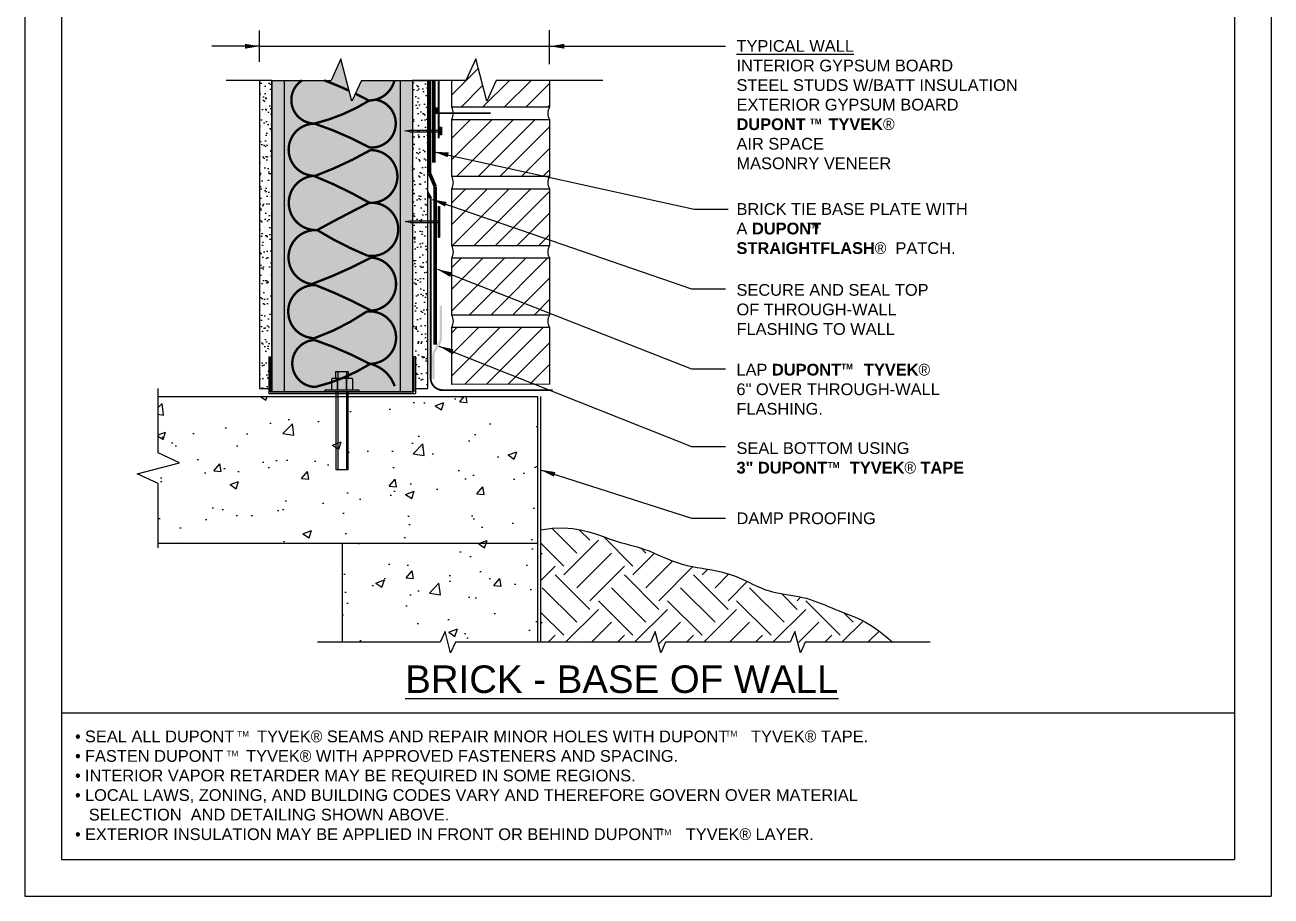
# Model space of a CAD drawing. Extents: x 27.5 to 78.5, y 3.2 to 69.2.
# Drawn here: x 27.5 to 78.5, y 3.2 to 38.8 of the extents above; entities that cross this region are included whole.
import ezdxf

# ---------------------------------------------------------------- set-up
doc = ezdxf.new("R2010")
doc.units = 0
doc.header["$LTSCALE"] = 1.5
doc.header["$MEASUREMENT"] = 0
doc.linetypes.add('DASHED', pattern=[0.75, 0.5, -0.25])
doc.layers.get('0').update_dxf_attribs({"linetype": 'CONTINUOUS'})
doc.layers.get('DEFPOINTS').update_dxf_attribs({"linetype": 'CONTINUOUS'})
for name, color, linetype in [('8X11-TTB$0$B', 5, 'CONTINUOUS'), ('BRICK', 13, 'CONTINUOUS'), ('FLASHING', 124, 'CONTINUOUS'), ('INSULATION', 40, 'CONTINUOUS'), ('SEALANT', 252, 'CONTINUOUS'), ('STRAIGHTFLASH', 252, 'CONTINUOUS'), ('STRUCTURE', 252, 'CONTINUOUS'), ('STRUCTURE_SHADING', 254, 'CONTINUOUS'), ('TEXT', 7, 'CONTINUOUS'), ('TYVEK', 160, 'DASHED'), ('TYVEK_TAPE', 130, 'CONTINUOUS')]:
    doc.layers.add(name, color=color, linetype=linetype)
doc.styles.add('DETAILS', font='sanss___.ttf', dxfattribs={"height": 1})
doc.dimstyles.new('TYVEKDETAILS', dxfattribs={"dimscale": 6, "dimtxt": 1.5, "dimasz": 0.1, "dimexe": 0.75, "dimexo": 0.75, "dimgap": 0.75, "dimtad": 0, "dimtih": 1, "dimtoh": 1, "dimdec": 4, "dimzin": 0, "dimtxsty": 'DETAILS', "dimcen": 0.0625, "dimazin": 3, "dimtfac": 1, "dimtdec": 4, "dimtofl": 0, "dimtmove": 0, "dimatfit": 3, "dimtolj": 1, "dimtzin": 0})

# ---------------------------------------------------------------- blocks, each defined once
blk = doc.blocks.new('BRK-SYM')
at = {"linetype": 'CONTINUOUS'}
for points in [[(-0.0788, 0.0011), (-0.0283, 0.1105)], [(-0.0283, 0.1105), (0.0283, -0.1105)], [(-0.4156, 0.0011), (-0.0788, 0.0011)], [(0.0283, -0.1105), (0.0798, 0.0011)], [(0.0798, 0.0011), (0.4167, 0.0011)]]:
    blk.add_lwpolyline(points, dxfattribs=at)

msp = doc.modelspace()

# ---------------------------------------------------------------- hatches: boundary and pattern name
at = {"layer": 'BRICK'}
h = msp.add_hatch(dxfattribs=at)
h.set_pattern_fill('_USER', color=256, scale=0.625, angle=45, style=0, pattern_type=0)
h.set_pattern_definition([(45, (76.09, 9.6043), (-0.441942, 0.441942), [])])
h.paths.add_polyline_path([(48.986, 26.45), (44.997, 26.45), (44.999, 24.114), (48.987, 24.117)])
h.paths.add_polyline_path([(48.986, 29.283), (44.995, 29.283), (44.997, 26.948), (48.987, 26.95)])
h.paths.add_polyline_path([(48.986, 32.117), (44.993, 32.117), (44.995, 29.781), (48.987, 29.783)])
h.paths.add_polyline_path([(48.986, 34.95), (44.991, 34.95), (44.993, 32.614), (48.987, 32.617)])
h.paths.add_polyline_path([(48.987, 36.55), (46.811, 36.55), (46.416, 35.694), (45.972, 37.424), (45.569, 36.55), (44.99, 36.55), (44.991, 35.448), (48.987, 35.45)])
at = {"layer": 'SEALANT', "linetype": 'CONTINUOUS'}
msp.add_hatch(color=256, dxfattribs=at).paths.add_polyline_path([(43.997, 32.025), (43.997, 31.749), (44.161, 31.749)])
at = {"layer": 'STRUCTURE'}
h = msp.add_hatch(dxfattribs=at)
h.set_pattern_fill('AR-SAND', color=256, scale=0.25, style=0)
h.set_pattern_definition([(37.5, (77.59, 10.8931), (-0.0157483, 0.481706), [0, -0.38, 0, -0.425, 0, -0.40625]), (7.5, (77.59, 10.8931), (0.442444, 0.7055365), [0, -0.205, 0, -0.3425, 0, -0.13125]), (327.5, (77.2825, 10.8931), (0.7785355, 0.0014148), [0, -0.125, 0, -0.45, 0, -0.5875]), (317.5, (77.2825, 10.8931), (0.751532, 0.219419), [0, -0.0625, 0, -0.295, 0, -0.3375])])
h.paths.add_polyline_path([(37.624, 36.55), (37.124, 36.55), (37.124, 23.943), (37.499, 23.943), (37.499, 25.239), (37.561, 25.239), (37.561, 23.802), (37.624, 23.802)])
h.paths.add_polyline_path([(43.999, 36.55), (43.374, 36.55), (43.374, 23.802), (43.436, 23.802), (43.436, 25.239), (43.499, 25.239), (43.499, 23.943), (43.999, 23.943)])
h = msp.add_hatch(dxfattribs=at)
h.set_pattern_fill('AR-CONC', color=256, scale=0.5, style=0)
h.set_pattern_definition([(50, (76.09, 9.6043), (3.5863, -0.31376), [0.375, -4.125]), (355, (76.09, 9.6043), (-0.69376, 3.76096), [0.3, -3.3]), (100.451, (76.389, 9.578), (2.89255, 3.4472), [0.3187, -3.5057]), (46.184, (76.09, 10.6043), (5.3362, -0.8276), [0.5625, -6.1875]), (96.636, (76.5347, 10.5353), (4.6733, 4.8706), [0.47805, -5.25856]), (351.184, (76.09, 10.6043), (4.6733, 4.8706), [0.45, -4.95]), (21, (76.59, 10.3543), (2.98454, -2.0131), [0.375, -4.125]), (326, (76.59, 10.3543), (1.21658, 3.62575), [0.3, -3.3]), (71.451, (76.8387, 10.1865), (4.20111, 1.61265), [0.3187, -3.5057]), (37.5, (76.09, 9.6043), (0.0608, 1.66447), [0, -3.26, 0, -3.35, 0, -3.3125]), (7.5, (76.09, 9.6043), (1.31535, 1.97206), [0, -1.91, 0, -3.185, 0, -1.2625]), (327.5, (74.975, 9.6043), (2.669112, -0.112774), [0, -1.25, 0, -3.9, 0, -5.175]), (317.5, (74.475, 9.6043), (2.91593, 0.50052), [0, -1.625, 0, -2.59, 0, -3.675])])
h.paths.add_polyline_path([(48.499, 23.614), (39.249, 23.614), (39.249, 20.634), (38.749, 20.634), (38.749, 23.614), (32.975, 23.614), (32.975, 21.306), (33.849, 20.903), (32.119, 20.459), (32.975, 20.064), (32.975, 17.614), (48.499, 17.614)])
h.paths.add_polyline_path([(48.499, 17.614), (40.499, 17.614), (40.499, 13.562), (44.514, 13.562), (44.715, 13.999), (44.937, 13.134), (45.135, 13.562), (48.499, 13.562)])
h = msp.add_hatch(dxfattribs=at)
h.set_pattern_fill('EARTH', color=256, scale=8, angle=45, style=0)
h.set_pattern_definition([(45, (76.09, 9.6043), (2e-16, 2.82843), [2, -2]), (45, (75.5597, 10.1346), (2e-16, 2.82843), [2, -2]), (45, (75.0293, 10.665), (2e-16, 2.82843), [2, -2]), (135, (75.0293, 11.0185), (-2.82843, 4e-16), [2, -2]), (135, (75.5597, 11.5489), (-2.82843, 4e-16), [2, -2]), (135, (76.09, 12.0792), (-2.82843, 4e-16), [2, -2])])
h.paths.add_polyline_path([(58.686, 15.52), (58.53, 15.545), (58.381, 15.571), (58.241, 15.599), (58.111, 15.629), (57.99, 15.662), (57.875, 15.699), (57.764, 15.74), (57.653, 15.784), (57.541, 15.832), (57.424, 15.886), (57.301, 15.944), (57.168, 16.006), (57.027, 16.072), (56.877, 16.14), (56.719, 16.208), (56.554, 16.274), (56.382, 16.337), (56.203, 16.395), (56.019, 16.445), (55.828, 16.488), (55.634, 16.525), (55.435, 16.558), (55.234, 16.59), (55.03, 16.623), (54.825, 16.661), (54.62, 16.706), (54.415, 16.759), (54.211, 16.824), (54.01, 16.897), (53.812, 16.976), (53.617, 17.059), (53.427, 17.141), (53.243, 17.221), (53.065, 17.296), (52.895, 17.361), (52.731, 17.417), (52.572, 17.465), (52.413, 17.509), (52.249, 17.551), (52.077, 17.597), (51.893, 17.649), (51.692, 17.711), (51.47, 17.786), (51.224, 17.876), (50.951, 17.973), (50.648, 18.068), (50.315, 18.15), (49.947, 18.21), (49.545, 18.239), (49.104, 18.226), (48.624, 18.162), (48.624, 13.562), (53.114, 13.562), (53.316, 13.999), (53.538, 13.134), (53.735, 13.562), (58.83, 13.562), (59.032, 13.999), (59.254, 13.134), (59.451, 13.562), (63.029, 13.562), (62.882, 13.688), (62.737, 13.81), (62.597, 13.924), (62.461, 14.03), (62.327, 14.128), (62.193, 14.22), (62.056, 14.306), (61.916, 14.386), (61.771, 14.46), (61.622, 14.53), (61.469, 14.596), (61.314, 14.66), (61.157, 14.721), (61.001, 14.782), (60.846, 14.842), (60.694, 14.903), (60.544, 14.965), (60.397, 15.028), (60.251, 15.09), (60.105, 15.151), (59.958, 15.209), (59.81, 15.264), (59.658, 15.315), (59.502, 15.361), (59.341, 15.4), (59.177, 15.435), (59.012, 15.466), (58.848, 15.493)])
at = {"layer": 'STRUCTURE_SHADING'}
msp.add_hatch(color=256, dxfattribs=at).paths.add_polyline_path([(41.293, 36.55), (43.374, 36.55), (43.374, 23.802), (37.624, 23.802), (37.624, 36.55), (40.051, 36.55), (40.454, 37.424), (40.898, 35.694)])
at = {"layer": 'TYVEK_TAPE'}
msp.add_hatch(color=256, dxfattribs=at).paths.add_polyline_path([(44.594, 27.329), (44.494, 27.329), (44.494, 25.987), (44.465, 25.874), (44.355, 25.691), (44.228, 25.482), (44.202, 25.406), (44.183, 25.27), (44.188, 24.326), (44.288, 24.326), (44.283, 25.263), (44.3, 25.382), (44.319, 25.439), (44.44, 25.639), (44.551, 25.823), (44.562, 25.849), (44.591, 25.962), (44.594, 25.987)])

# ---------------------------------------------------------------- linework, layer by layer
at = {"layer": '8X11-TTB$0$B', "color": 7}
for p, q in [((29.018, 67.679), (29.018, 4.679)), ((77.018, 67.679), (77.018, 4.679)), ((29.018, 10.679), (77.018, 10.679)), ((29.018, 4.679), (77.018, 4.679))]:
    msp.add_line(p, q, dxfattribs=at)
at = {"layer": 'BRICK'}
for points in [[(48.987, 35.45), (44.991, 35.448), (44.989, 36.55)], [(48.987, 24.117), (44.991, 24.114), (44.986, 26.45), (48.986, 26.45), (48.987, 24.117)]]:
    msp.add_lwpolyline(points, dxfattribs=at)
for points in [[(48.987, 36.55), (48.987, 35.45, 0.270406), (48.986, 34.95), (48.986, 34.95)], [(48.987, 32.617), (44.991, 32.614), (44.986, 34.95), (48.986, 34.95), (48.987, 32.617, 0.270406), (48.986, 32.117, 0.907431), (48.986, 32.117, -0.193127)], [(48.987, 29.783), (44.991, 29.781), (44.986, 32.117), (48.986, 32.117), (48.987, 29.783, 0.270406), (48.986, 29.283, 0.907431), (48.986, 29.283, -0.193127)], [(48.987, 26.95), (44.991, 26.948), (44.986, 29.283), (48.986, 29.283), (48.987, 26.95, 0.270406), (48.986, 26.45, 0.907431), (48.986, 26.45, -0.193127)]]:
    msp.add_lwpolyline(points, format="xyb", dxfattribs=at)
for centre in [(44.556, 35.199), (44.556, 32.365), (44.556, 29.532), (44.556, 26.699)]:
    msp.add_arc(centre, 0.496, 329.9149, 30.4399, dxfattribs=at)
at = {"layer": 'DEFPOINTS'}
for p, q in [((27.518, 69.179), (27.518, 3.179)), ((78.518, 69.179), (78.518, 3.179)), ((27.518, 3.179), (78.518, 3.179))]:
    msp.add_line(p, q, dxfattribs=at)
at = {"layer": 'FLASHING', "const_width": 0.075}
for points in [[(44.449, 36.55), (44.449, 34.172)], [(44.368, 35.452), (44.368, 35.209), (46.573, 35.209)]]:
    msp.add_lwpolyline(points, dxfattribs=at)
at = {"layer": 'FLASHING'}
for points in [[(44.121, 31.749, 0.075, 0.075, 0), (44.121, 24.376, 0.075, 0.075, 0.414174), (44.621, 23.876, 0.075, 0.075, 0)], [(44.576, 23.876, 0.075, 0.075, 0), (49.111, 23.875, 0.1, 0.1, 0)]]:
    msp.add_lwpolyline(points, format="xyseb", dxfattribs=at)
at = {"layer": 'INSULATION', "const_width": 0.0975}
for points in [[(38.863, 36.55, 0.742064), (39.369, 34.781, 0.078497), (41.619, 35.728)], [(40.787, 36.126, 0.019876), (39.765, 36.55)], [(42.642, 36.55, -0.351664), (41.581, 35.728, 0.010886), (41.042, 36.005, 0.010886)], [(41.867, 35.762, -0.966493), (41.619, 33.806, 0.044094), (39.369, 34.781, 1.007041), (39.406, 32.645, 0.04039), (41.656, 33.694, -1.044572), (41.619, 31.54, 0.036839), (39.331, 32.645, 0.978351), (39.481, 30.425, -0.011745), (41.619, 31.54, -1.122527), (41.544, 29.376, -0.042055), (39.481, 30.425, 0.955215), (39.256, 28.214, 0.033771), (41.694, 29.301, -0.932497), (41.694, 27.128, 0.02843), (39.406, 28.177, 1.006035), (39.369, 26.003, 0.065918), (41.506, 27.09, -1.071863), (41.619, 24.954, 0.044094), (39.369, 25.928, 0.965713), (39.406, 24.007, 0.078497), (41.656, 24.954, -0.251961), (42.651, 24.041)]]:
    msp.add_lwpolyline(points, format="xyb", dxfattribs=at)
at = {"layer": 'SEALANT', "linetype": 'CONTINUOUS'}
for p, q in [((44.161, 31.749), (43.997, 32.025)), ((43.997, 32.025), (43.997, 31.749)), ((44.161, 31.749), (43.997, 31.749))]:
    msp.add_line(p, q, dxfattribs=at)
at = {"layer": 'STRAIGHTFLASH', "linetype": 'CONTINUOUS', "const_width": 0.15}
msp.add_lwpolyline([(44.254, 33.177), (44.254, 36.55)], dxfattribs=at)
at = {"layer": 'STRUCTURE'}
for p, q in [((37.624, 36.55), (35.76, 36.55)), ((37.124, 36.55), (37.124, 23.943)), ((37.624, 36.55), (37.624, 23.802)), ((38.124, 36.55), (38.124, 23.802)), ((42.874, 36.55), (42.874, 23.802)), ((43.374, 36.55), (43.374, 23.802)), ((43.374, 36.55), (43.999, 36.55)), ((43.999, 36.55), (43.999, 23.943)), ((51.175, 36.55), (46.811, 36.55)), ((43.069, 34.481), (43.277, 34.513)), ((43.277, 34.45), (43.069, 34.481)), ((43.277, 34.513), (44.502, 34.513)), ((43.277, 34.45), (44.502, 34.45)), ((44.502, 34.638), (44.564, 34.638)), ((44.502, 34.638), (44.502, 34.325)), ((44.564, 34.325), (44.502, 34.325)), ((44.533, 34.638), (44.533, 34.325)), ((44.564, 34.638), (44.564, 34.325)), ((44.427, 31.388), (44.489, 31.388)), ((44.427, 31.388), (44.427, 30.138)), ((44.458, 31.388), (44.458, 30.138)), ((44.489, 31.388), (44.489, 30.138)), ((43.084, 30.769), (43.291, 30.8)), ((43.291, 30.737), (43.084, 30.769)), ((43.291, 30.8), (44.427, 30.8)), ((43.291, 30.737), (44.427, 30.737)), ((44.427, 30.138), (44.489, 30.138)), ((37.499, 25.239), (37.499, 23.739)), ((37.499, 25.239), (37.561, 25.239)), ((37.561, 25.239), (37.561, 23.802)), ((43.436, 25.239), (43.436, 23.802)), ((43.499, 25.239), (43.436, 25.239)), ((43.499, 25.239), (43.499, 23.739)), ((40.324, 24.634), (40.324, 24.35)), ((40.674, 24.634), (40.674, 24.35)), ((32.975, 23.614), (48.499, 23.614)), ((37.124, 23.943), (37.499, 23.943)), ((37.499, 23.739), (43.499, 23.739)), ((37.561, 23.802), (43.436, 23.802)), ((40.249, 23.802), (40.249, 20.634)), ((40.749, 23.802), (40.249, 23.802)), ((40.324, 23.802), (40.324, 20.634)), ((40.674, 23.802), (40.674, 20.634)), ((40.749, 20.634), (40.749, 23.802)), ((43.499, 23.943), (43.999, 23.943)), ((48.499, 23.614), (48.499, 17.614)), ((48.624, 23.614), (48.624, 13.562)), ((40.249, 20.634), (40.749, 20.634)), ((32.975, 17.614), (48.499, 17.614)), ((40.499, 17.614), (40.499, 13.562)), ((48.499, 17.614), (48.499, 13.562)), ((44.514, 13.562), (39.499, 13.562)), ((53.114, 13.562), (45.135, 13.562)), ((58.83, 13.562), (53.735, 13.562)), ((64.566, 13.562), (59.451, 13.562))]:
    msp.add_line(p, q, dxfattribs=at)
for points in [[(40.454, 37.424), (40.051, 36.55)], [(40.898, 35.694), (40.454, 37.424)], [(45.972, 37.424), (45.569, 36.55), (44.811, 36.55)], [(46.416, 35.694), (45.972, 37.424)], [(41.293, 36.55), (43.374, 36.55), (43.374, 23.802), (37.624, 23.802), (37.624, 36.55), (40.051, 36.55)], [(41.293, 36.55), (40.898, 35.694)], [(44.811, 36.55), (43.374, 36.55)], [(46.811, 36.55), (46.416, 35.694)], [(48.624, 18.162), (49.104, 18.226), (49.545, 18.239), (49.947, 18.21), (50.315, 18.15), (50.648, 18.068), (50.951, 17.973), (51.224, 17.876), (51.47, 17.786), (51.692, 17.711), (51.893, 17.649), (52.077, 17.597), (52.249, 17.551), (52.413, 17.509), (52.572, 17.465), (52.731, 17.417), (52.895, 17.361), (53.065, 17.296), (53.243, 17.221), (53.427, 17.141), (53.617, 17.059), (53.812, 16.976), (54.01, 16.897), (54.211, 16.824), (54.415, 16.759), (54.62, 16.706), (54.825, 16.661), (55.03, 16.623), (55.234, 16.59), (55.435, 16.558), (55.634, 16.525), (55.828, 16.488), (56.019, 16.445), (56.203, 16.395), (56.382, 16.337), (56.554, 16.274), (56.719, 16.208), (56.877, 16.14), (57.027, 16.072), (57.168, 16.006), (57.301, 15.944), (57.424, 15.886), (57.541, 15.832), (57.653, 15.784), (57.764, 15.74), (57.875, 15.699), (57.99, 15.662), (58.111, 15.629), (58.241, 15.599), (58.381, 15.571), (58.53, 15.545), (58.686, 15.52), (58.848, 15.493), (59.012, 15.466), (59.177, 15.435), (59.341, 15.4), (59.502, 15.361), (59.658, 15.315), (59.81, 15.264), (59.958, 15.209), (60.105, 15.151), (60.251, 15.09), (60.397, 15.028), (60.544, 14.965), (60.694, 14.903), (60.846, 14.842), (61.001, 14.782), (61.157, 14.721), (61.314, 14.66), (61.469, 14.596), (61.622, 14.53), (61.771, 14.46), (61.916, 14.386), (62.056, 14.306), (62.193, 14.22), (62.327, 14.128), (62.461, 14.03), (62.597, 13.924), (62.737, 13.81), (62.882, 13.688), (63.029, 13.562)], [(44.715, 13.999), (44.514, 13.562)], [(44.937, 13.134), (44.715, 13.999)], [(53.316, 13.999), (53.114, 13.562)], [(53.538, 13.134), (53.316, 13.999)], [(59.032, 13.999), (58.83, 13.562)], [(59.254, 13.134), (59.032, 13.999)], [(45.135, 13.562), (44.937, 13.134)], [(53.735, 13.562), (53.538, 13.134)], [(59.451, 13.562), (59.254, 13.134)]]:
    msp.add_lwpolyline(points, dxfattribs=at)
for points in [[(40.249, 24.35), (40.249, 24.634), (40.749, 24.634), (40.749, 24.35)], [(39.811, 23.888), (41.186, 23.888), (41.186, 23.802), (39.811, 23.802)]]:
    msp.add_lwpolyline(points, close=True, dxfattribs=at)
for points in [[(40.061, 23.888), (40.311, 23.888), (40.311, 24.3, 0.414214), (40.261, 24.35), (40.111, 24.35, 0.414214), (40.061, 24.3)], [(40.311, 23.888), (40.686, 23.888), (40.686, 24.3, 0.414214), (40.636, 24.35), (40.361, 24.35, 0.414214), (40.311, 24.3)], [(40.686, 23.888), (40.936, 23.888), (40.936, 24.3, 0.414214), (40.886, 24.35), (40.736, 24.35, 0.414214), (40.686, 24.3)]]:
    msp.add_lwpolyline(points, format="xyb", close=True, dxfattribs=at)
at = {"layer": 'TEXT'}
for p, q in [((37.124, 37.301), (37.124, 38.589)), ((48.993, 37.208), (48.993, 38.609)), ((37.124, 37.945), (48.993, 37.945))]:
    msp.add_line(p, q, dxfattribs=at)
at = {"layer": 'TYVEK'}
for points in [[(44.076, 32.754, 0.15, 0.15, 0), (44.076, 36.55, 0.125, 0.125, 0)], [(44.314, 32.191, 0.15, 0.15, 0), (44.076, 32.754, 0.125, 0.125, 0)], [(44.314, 25.743, 0.15, 0.15, 0), (44.314, 32.191, 0.125, 0.125, 0)]]:
    msp.add_lwpolyline(points, format="xyseb", dxfattribs=at)

# ---------------------------------------------------------------- block references
at = {"layer": 'STRUCTURE', "xscale": 7.832334506948257, "yscale": 7.832334506948229, "zscale": 7.832334506948232, "rotation": 90}
msp.add_blockref('BRK-SYM', (32.984, 20.681), dxfattribs=at)

# ---------------------------------------------------------------- texts
at = {"layer": 'TEXT', "attachment_point": 4, "style": 'DETAILS'}
for s, insert, char_height in [('{\\fArial|b0|i0|c0|p34;\\LTYPICAL WALL\\P}INTERIOR GYPSUM BOARD\\PSTEEL STUDS W/BATT INSULATION\\PEXTERIOR GYPSUM BOARD\\P{\\fArial|b1|i0|c0|p34;DUPONT     TYVEK\\fSymbol|b0|i0|c2|p18;â }\\P{\\fArial|b0|i0|c0|p34;AIR SPACE\\PMASONRY VENEER}', (56.64, 35.553), 0.48), ('{\\fSansSerif|b1|i0|c2|p2;TM}', (59.643, 34.869), 0.24), ('{\\fSansSerif|b1|i0|c2|p2;TM}', (59.534, 30.605), 0.24), ('SECURE AND SEAL TOP\\POF THROUGH-WALL \\PFLASHING TO WALL', (56.64, 27.174), 0.48), ('{\\fSansSerif|b1|i0|c2|p2;TM}', (60.923, 24.841), 0.24), ('{\\fSansSerif|b1|i0|c2|p2;TM}', (60.371, 20.815), 0.24), ('DAMP PROOFING', (56.64, 18.631), 0.48)]:
    msp.add_mtext(s, dxfattribs=dict(at, insert=insert, char_height=char_height))
at = {"layer": 'TEXT', "style": 'DETAILS'}
for s, insert, char_height, width, attachment_point in [('BRICK TIE BASE PLATE WITH  A {\\fSansSerif|b1|i0|c2|p2;DUPONT     STRAIGHTFLASH\\fSymbol|b0|i0|c2|p18;â}  PATCH.', (56.64, 30.484), 0.48, 10.15656, 4), ('LAP {\\fSansSerif|b1|i0|c2|p2;DUPONT     TYVEK\\fSymbol|b0|i0|c2|p18;â  }6" OVER THROUGH-WALL FLASHING. ', (56.638, 23.91), 0.48, 8.31837, 4), ('SEAL BOTTOM USING \\P{\\fSansSerif|b1|i0|c2|p2;3" DUPONT     TYVEK\\fSymbol|b0|i0|c2|p18;â \\fSansSerif|b1|i0|c2|p2;TAPE}', (56.64, 21.101), 0.48, 10.15656, 4), ('{\\LBRICK - BASE OF WALL }', (43.084, 12.614), 1.125, 37.17715, 1), ('{\\fSymbol|b0|i0|c2|p18;· }SEAL ALL DUPONT     TYVEK{\\fSymbol|b0|i0|c2|p18;â} SEAMS AND REPAIR MINOR HOLES WITH DUPONT     TYVEK{\\fSymbol|b0|i0|c2|p18;â} TAPE.\\P{\\fSymbol|b0|i0|c2|p18;· }FASTEN DUPONT     TYVEK{\\fSymbol|b0|i0|c2|p18;â} WITH APPROVED FASTENERS AND SPACING.\\P{\\fSymbol|b0|i0|c2|p18;· }INTERIOR VAPOR RETARDER MAY BE REQUIRED IN SOME REGIONS.\\P{\\fSymbol|b0|i0|c2|p18;· }LOCAL LAWS, ZONING, AND BUILDING CODES VARY AND THEREFORE GOVERN OVER MATERIAL \\P   SELECTION  AND DETAILING SHOWN ABOVE.\\P{\\fSymbol|b0|i0|c2|p18;· }EXTERIOR INSULATION MAY BE APPLIED IN FRONT OR BEHIND DUPONT     TYVEK{\\fSymbol|b0|i0|c2|p18;â} LAYER.', (29.573, 9.952), 0.48, 35.73533, 1), ('TM', (36.208, 9.936), 0.24, 16.62, 1), ('TM', (56.188, 9.945), 0.24, 16.62, 1), ('TM', (35.767, 9.133), 0.24, 16.62, 1), ('TM', (53.484, 5.909), 0.24, 16.62, 1)]:
    msp.add_mtext(s, dxfattribs=dict(at, insert=insert, char_height=char_height, width=width, attachment_point=attachment_point))

# ---------------------------------------------------------------- leaders
at = {"layer": 'TEXT'}
msp.add_leader([(37.124, 37.945), (35.167, 37.945)], dimstyle='TYVEKDETAILS', dxfattribs=at)
for points, override in [([(48.993, 37.945), (56.185, 37.945)], {"dimgap": 0.75, "dimtad": 0, "dimfxl": 3}), ([(44.254, 33.631), (54.903, 31.285), (56.3, 31.285)], {"dimgap": 0.75, "dimtad": 0, "dimfxl": 3}), ([(44.18, 31.676), (54.804, 28.015), (56.185, 28.015)], {"dimgap": 0.75, "dimtad": 0, "dimfxl": 3}), ([(44.397, 28.82), (54.804, 24.745), (56.185, 24.745)], {"dimfxl": 3}), ([(44.464, 25.678), (54.804, 21.575), (56.185, 21.575)], {"dimfxl": 3}), ([(48.624, 20.614), (54.804, 18.638), (56.185, 18.638)], {"dimgap": 0.75, "dimtad": 0, "dimfxl": 3})]:
    msp.add_leader(points, dimstyle='TYVEKDETAILS', override=override, dxfattribs=at)

doc.saveas('drawing.dxf')
